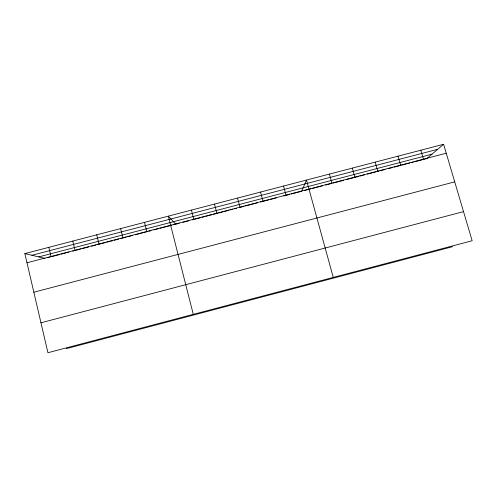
<?xml version="1.0" encoding="UTF-8"?>
<svg xmlns="http://www.w3.org/2000/svg" width="497" height="497" viewBox="0 0 497 497"><rect width="100%" height="100%" fill="white"/><g stroke="black" fill="none" stroke-linecap="round" stroke-linejoin="round"><path stroke-width="0.75" d="M443.604 144.273L24.85 253.594L47.929 352.727L472.15 240.747L443.604 144.273L426.774 158.611L414.896 161.711M66.263 348.67L452.574 246.686M33.839 292.217L454.724 181.865M40.959 322.795L463.533 211.623M31.92 255.272L437.702 149.299M38.76 256.899L431.992 154.163M26.987 262.783L446.25 153.219M47.917 257.62L50.098 257.048M51.558 256.669L59.572 254.576M61.025 254.191L66.126 252.861M66.853 252.669L69.033 252.097M72.674 251.147L80.676 249.059M82.129 248.68L88.677 246.966M91.585 246.208L95.946 245.071M97.4 244.686L105.389 242.598M106.843 242.219L109.75 241.461M110.477 241.269L112.732 240.678M114.229 240.287L118.733 239.113M120.237 238.722L126.244 237.15M127.748 236.758L132.252 235.578M135.246 234.795L147.249 231.658M148.746 231.267L150.995 230.683M153.995 229.894L158.487 228.719M159.984 228.328L171.968 225.197M173.472 224.806L179.349 223.271M182.977 222.321L188.785 220.805M192.414 219.854L196.775 218.717M197.52 218.518L200.527 217.736M202.03 217.344L204.286 216.754M205.783 216.363L211.797 214.791M213.294 214.4L217.804 213.219M218.556 213.027L223.054 211.846M224.557 211.455L229.055 210.281M230.558 209.889L232.807 209.299M234.311 208.908L236.56 208.318M239.56 207.535L244.058 206.361M245.555 205.969L257.545 202.838M260.54 202.049L268.778 199.9M270.275 199.508L276.257 197.943M283.744 195.992L289.72 194.426M291.217 194.035L301.685 191.302L306.487 180.069L333.263 277.407M304.673 190.519L310.644 188.959M312.141 188.568L322.596 185.835M325.578 185.058L331.542 183.499M333.033 183.107L343.477 180.38M346.459 179.597L358.38 176.485M359.871 176.093L364.338 174.925M367.314 174.149L375.502 172.005M376.987 171.62L379.223 171.036M380.708 170.645L385.175 169.483M388.151 168.7L392.611 167.539M394.096 167.147L400.042 165.594M401.526 165.209L405.987 164.041M406.732 163.848L409.702 163.072M411.187 162.681L413.411 162.103M24.85 253.594L45.003 258.384M175.714 224.222L168.321 216.139L193.29 314.359M420.822 150.218L423.444 159.177M398.016 156.176L400.607 165.147M375.179 162.134L377.745 171.117M352.311 168.104L354.846 177.1M329.418 174.08L331.928 183.095M283.538 186.058L285.992 195.097M260.552 192.059L262.981 201.111M237.541 198.067L239.939 207.131M214.499 204.087L216.866 213.163M191.426 210.107L193.768 219.196M144.49 222.358L146.777 231.478M120.622 228.589L122.883 237.721M96.729 234.826L98.953 243.977M72.798 241.076L74.997 250.233M48.843 247.332L51.011 256.502"/></g></svg>
